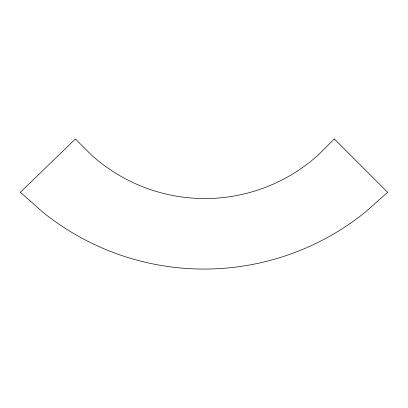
<?xml version="1.0" encoding="UTF-8"?>
<svg xmlns="http://www.w3.org/2000/svg" width="408" height="408" viewBox="0 0 408 408"><rect width="100%" height="100%" fill="white"/><g stroke="black" fill="none" stroke-linecap="round" stroke-linejoin="round"><path stroke-width="0.61" d="M334.315 138.939L318.031 155.183A169.391 169.391 0 0 1 91.632 155.183L75.409 139.001L20.4 192.244L42.871 212.216A256.892 256.892 0 0 0 365.201 212.216L387.6 192.306L334.315 138.939"/></g></svg>
